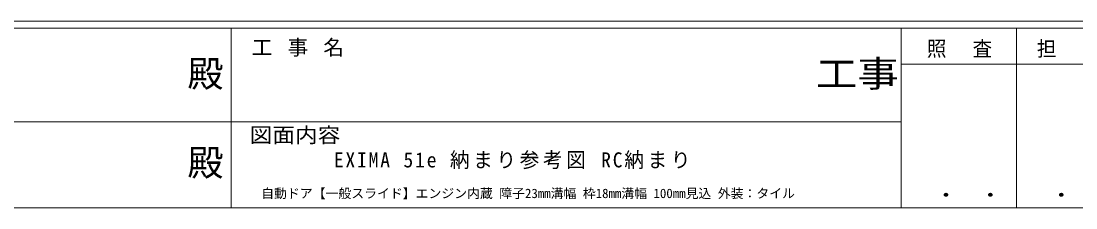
# Model space of a CAD drawing. Units: millimetres, scale not verified. Extents: x -841 to 746, y -594 to 534.
# Drawn here: x -147 to 262.9, y -594 to -521.2 of the extents above; entities that cross this region are included whole.
import ezdxf
from ezdxf.enums import TextEntityAlignment as Align

# ---------------------------------------------------------------- set-up
doc = ezdxf.new("R2010")
doc.units = ezdxf.units.MM
doc.header["$LTSCALE"] = 2
doc.layers.add('0-1_YKK_ZWAK', color=7, linetype='Continuous', lineweight=9)
doc.layers.add('0-2_USER1', color=7, linetype='Continuous')
doc.styles.add('ＭＳ ゴシック', font='')
doc.styles.get('ＭＳ ゴシック').set_extended_font_data('MS Gothic')

msp = doc.modelspace()

# ---------------------------------------------------------------- linework, layer by layer
at = {"layer": '0-1_YKK_ZWAK'}
for p, q in [((704.6, -521.2), (-835.4, -521.2)), ((629, -524), (-835.4, -524)), ((-65.4, -524), (-65.4, -594)), ((195, -524), (195, -594)), ((239.8, -524), (239.8, -594)), ((331.368, -537.999), (195, -537.999)), ((-320.2, -560.399), (-62.6, -560.399)), ((-62.6, -560.399), (195, -560.399)), ((-835.4, -594), (629, -594))]:
    msp.add_line(p, q, dxfattribs=at)

# ---------------------------------------------------------------- texts
at = {"layer": '0-1_YKK_ZWAK', "color": 2, "style": 'ＭＳ ゴシック'}
for p in [(-82.363, -549.913), (-82.363, -584.556)]:
    msp.add_text('殿', height=10.26, dxfattribs=at).set_placement(p, align=Align.BOTTOM_LEFT)
at = {"layer": '0-1_YKK_ZWAK', "color": 2, "style": 'ＭＳ ゴシック', "width": 1.15}
msp.add_text('工事', height=10.26, dxfattribs=at).set_placement((161.863, -549.913), align=Align.BOTTOM_LEFT)
at = {"layer": '0-1_YKK_ZWAK', "style": 'ＭＳ ゴシック', "width": 1.1}
msp.add_text('図面内容', height=5.865, dxfattribs=at).set_placement((-58.165, -570.297), align=Align.BOTTOM_LEFT)
at = {"layer": '0-1_YKK_ZWAK', "color": 3, "style": 'ＭＳ ゴシック', "width": 1.15}
for p in [(203.91, -591.892), (248.71, -591.892)]:
    msp.add_text(' ． ．', height=7.331, dxfattribs=at).set_placement(p, align=Align.BOTTOM_LEFT)
at = {"layer": '0-1_YKK_ZWAK', "char_height": 5.865, "attachment_point": 7, "style": 'ＭＳ ゴシック'}
for s, insert in [('\\T1.16;工\\~事\\~名', (-57.376, -535.066)), ('\\T1.17;\\W0.95;照\\~\\~査', (204.978, -535.56)), ('\\T1.17;\\W0.95;担\\~\\~当', (247.709, -535.56))]:
    msp.add_mtext(s, dxfattribs=dict(at, insert=insert))
at = {"layer": '0-2_USER1', "color": 4, "style": 'ＭＳ ゴシック'}
msp.add_text('自動ドア【一般スライド】エンジン内蔵 障子23mm溝幅 枠18mm溝幅 100mm見込 外装：タイル ', height=3.666, dxfattribs=at).set_placement((-53.706, -591.249), align=Align.BOTTOM_LEFT)
at = {"layer": '0-2_USER1', "insert": (-25.486, -578.898), "char_height": 5.865, "attachment_point": 7, "style": 'ＭＳ ゴシック'}
msp.add_mtext('\\T1.19;\\W0.95;EXIMA\\~51e\\~納まり参考図\\~RC納まり\\~', dxfattribs=at)

doc.saveas('drawing.dxf')
